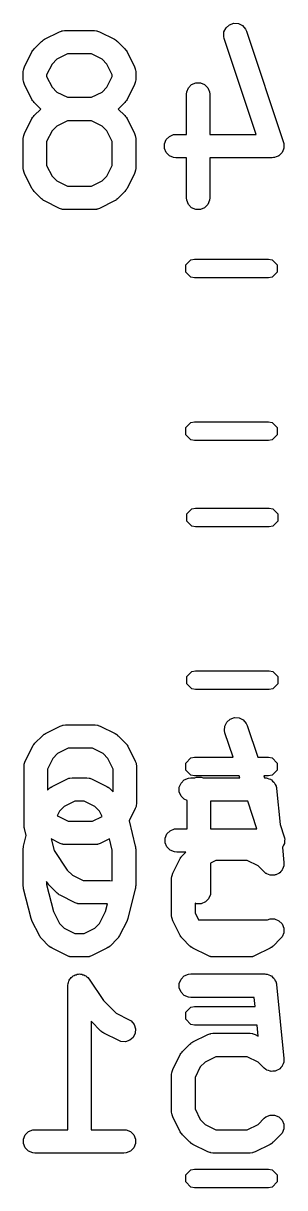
# Model space of a CAD drawing. Extents: x 3.99 to 8.09, y -5.39 to -1.7.
# Drawn here: x 7.3568 to 7.4229, y -3.8733 to -3.5788 of the extents above; entities that cross this region are included whole.
import ezdxf

# ---------------------------------------------------------------- set-up
doc = ezdxf.new("R2010")
doc.units = 0
doc.header["$MEASUREMENT"] = 0
doc.layers.add('BLACK', color=7, linetype='CONTINUOUS')

msp = doc.modelspace()

# ---------------------------------------------------------------- linework, layer by layer
at = {"layer": 'BLACK', "linetype": 'CONTINUOUS'}
for p, q in [((7.36595, -3.58101), (7.36649, -3.58081)), ((7.36649, -3.58081), (7.36659, -3.5808)), ((7.36659, -3.5808), (7.36669, -3.58076)), ((7.36669, -3.58076), (7.36727, -3.5807)), ((7.36727, -3.5807), (7.37477, -3.5807)), ((7.37477, -3.5807), (7.37534, -3.58076)), ((7.37534, -3.58076), (7.37544, -3.5808)), ((7.37544, -3.5808), (7.37555, -3.58081)), ((7.37555, -3.58081), (7.37609, -3.58101)), ((7.40754, -3.581), (7.40805, -3.57997)), ((7.40805, -3.57997), (7.40892, -3.57921)), ((7.40892, -3.57921), (7.41002, -3.57885)), ((7.41002, -3.57885), (7.41117, -3.57893)), ((7.41117, -3.57893), (7.4122, -3.57945)), ((7.4122, -3.57945), (7.41295, -3.58032)), ((7.41295, -3.58032), (7.41319, -3.58085)), ((7.35955, -3.58532), (7.36143, -3.58344)), ((7.36143, -3.58344), (7.36166, -3.58326)), ((7.36166, -3.58326), (7.36171, -3.5832)), ((7.36171, -3.5832), (7.3618, -3.58314)), ((7.3618, -3.58314), (7.36188, -3.58307)), ((7.36188, -3.58307), (7.36195, -3.58304)), ((7.36195, -3.58304), (7.3622, -3.58289)), ((7.3622, -3.58289), (7.36595, -3.58101)), ((7.37609, -3.58101), (7.37984, -3.58289)), ((7.37984, -3.58289), (7.38008, -3.58304)), ((7.38008, -3.58304), (7.38016, -3.58307)), ((7.38016, -3.58307), (7.38024, -3.58314)), ((7.38024, -3.58314), (7.38033, -3.5832)), ((7.38033, -3.5832), (7.38038, -3.58326)), ((7.38038, -3.58326), (7.3806, -3.58344)), ((7.3806, -3.58344), (7.38248, -3.58532)), ((7.40746, -3.58215), (7.40754, -3.581)), ((7.40758, -3.58271), (7.40746, -3.58215)), ((7.41566, -3.60695), (7.40758, -3.58271)), ((7.41319, -3.58085), (7.42256, -3.60897)), ((7.35713, -3.58983), (7.359, -3.58608)), ((7.359, -3.58608), (7.35916, -3.58584)), ((7.35916, -3.58584), (7.35919, -3.58576)), ((7.35919, -3.58576), (7.35925, -3.58568)), ((7.35925, -3.58568), (7.35931, -3.58559)), ((7.35931, -3.58559), (7.35937, -3.58554)), ((7.35937, -3.58554), (7.35955, -3.58532)), ((7.36796, -3.58661), (7.36527, -3.58796)), ((7.37407, -3.58661), (7.36796, -3.58661)), ((7.37677, -3.58796), (7.37407, -3.58661)), ((7.38248, -3.58532), (7.38266, -3.58554)), ((7.38266, -3.58554), (7.38272, -3.58559)), ((7.38272, -3.58559), (7.38278, -3.58568)), ((7.38278, -3.58568), (7.38285, -3.58576)), ((7.38285, -3.58576), (7.38287, -3.58584)), ((7.38287, -3.58584), (7.38303, -3.58608)), ((7.38303, -3.58608), (7.38491, -3.58983)), ((7.36407, -3.58915), (7.36272, -3.59185)), ((7.36527, -3.58796), (7.36407, -3.58915)), ((7.37796, -3.58915), (7.37677, -3.58796)), ((7.37931, -3.59185), (7.37796, -3.58915)), ((7.35681, -3.59115), (7.35687, -3.59058)), ((7.35681, -3.59303), (7.35681, -3.59115)), ((7.35687, -3.59058), (7.35691, -3.59048)), ((7.35691, -3.59048), (7.35692, -3.59037)), ((7.35692, -3.59037), (7.35713, -3.58983)), ((7.36272, -3.59185), (7.36272, -3.59233)), ((7.36272, -3.59233), (7.36407, -3.59503)), ((7.37796, -3.59503), (7.37931, -3.59233)), ((7.37931, -3.59233), (7.37931, -3.59185)), ((7.38491, -3.58983), (7.38511, -3.59037)), ((7.38511, -3.59037), (7.38512, -3.59048)), ((7.38512, -3.59048), (7.38516, -3.59058)), ((7.38516, -3.59058), (7.38522, -3.59115)), ((7.38522, -3.59115), (7.38522, -3.59303)), ((7.35687, -3.5936), (7.35681, -3.59303)), ((7.35691, -3.5937), (7.35687, -3.5936)), ((7.35692, -3.59381), (7.35691, -3.5937)), ((7.35713, -3.59435), (7.35692, -3.59381)), ((7.359, -3.5981), (7.35713, -3.59435)), ((7.36407, -3.59503), (7.36527, -3.59623)), ((7.37677, -3.59623), (7.37796, -3.59503)), ((7.38491, -3.59435), (7.38303, -3.5981)), ((7.38511, -3.59381), (7.38491, -3.59435)), ((7.38512, -3.5937), (7.38511, -3.59381)), ((7.38516, -3.5936), (7.38512, -3.5937)), ((7.38522, -3.59303), (7.38516, -3.5936)), ((7.39812, -3.5962), (7.39856, -3.59514)), ((7.39856, -3.59514), (7.39937, -3.59432)), ((7.39937, -3.59432), (7.40044, -3.59388)), ((7.40044, -3.59388), (7.40159, -3.59388)), ((7.40159, -3.59388), (7.40265, -3.59432)), ((7.40265, -3.59432), (7.40347, -3.59514)), ((7.40347, -3.59514), (7.40391, -3.5962)), ((7.35916, -3.59835), (7.359, -3.5981)), ((7.35919, -3.59842), (7.35916, -3.59835)), ((7.35925, -3.5985), (7.35919, -3.59842)), ((7.35931, -3.59859), (7.35925, -3.5985)), ((7.36527, -3.59623), (7.36796, -3.59757)), ((7.36796, -3.59757), (7.37407, -3.59757)), ((7.37407, -3.59757), (7.37677, -3.59623)), ((7.38278, -3.5985), (7.38272, -3.59859)), ((7.38285, -3.59842), (7.38278, -3.5985)), ((7.38287, -3.59835), (7.38285, -3.59842)), ((7.38303, -3.5981), (7.38287, -3.59835)), ((7.39806, -3.59678), (7.39812, -3.5962)), ((7.39806, -3.60695), (7.39806, -3.59678)), ((7.40391, -3.5962), (7.40397, -3.59678)), ((7.40397, -3.59678), (7.40397, -3.60695)), ((7.35937, -3.59864), (7.35931, -3.59859)), ((7.35955, -3.59887), (7.35937, -3.59864)), ((7.36122, -3.60053), (7.35955, -3.59887)), ((7.35955, -3.60219), (7.36122, -3.60053)), ((7.38248, -3.59887), (7.38082, -3.60053)), ((7.38082, -3.60053), (7.38248, -3.60219)), ((7.38266, -3.59864), (7.38248, -3.59887)), ((7.38272, -3.59859), (7.38266, -3.59864)), ((7.35713, -3.60671), (7.359, -3.60296)), ((7.359, -3.60296), (7.35916, -3.60271)), ((7.35916, -3.60271), (7.35919, -3.60264)), ((7.35919, -3.60264), (7.35925, -3.60256)), ((7.35925, -3.60256), (7.35931, -3.60247)), ((7.35931, -3.60247), (7.35937, -3.60242)), ((7.35937, -3.60242), (7.35955, -3.60219)), ((7.36796, -3.60348), (7.36527, -3.60483)), ((7.37407, -3.60348), (7.36796, -3.60348)), ((7.37677, -3.60483), (7.37407, -3.60348)), ((7.38248, -3.60219), (7.38266, -3.60242)), ((7.38266, -3.60242), (7.38272, -3.60247)), ((7.38272, -3.60247), (7.38278, -3.60256)), ((7.38278, -3.60256), (7.38285, -3.60264)), ((7.38285, -3.60264), (7.38287, -3.60271)), ((7.38287, -3.60271), (7.38303, -3.60296)), ((7.38303, -3.60296), (7.38491, -3.60671)), ((7.35691, -3.60735), (7.35692, -3.60725)), ((7.35692, -3.60725), (7.35713, -3.60671)), ((7.36407, -3.60603), (7.36272, -3.60872)), ((7.36527, -3.60483), (7.36407, -3.60603)), ((7.37796, -3.60603), (7.37677, -3.60483)), ((7.37931, -3.60872), (7.37796, -3.60603)), ((7.38491, -3.60671), (7.38511, -3.60725)), ((7.38511, -3.60725), (7.38512, -3.60735)), ((7.39375, -3.60745), (7.39481, -3.607)), ((7.39481, -3.607), (7.39539, -3.60695)), ((7.39539, -3.60695), (7.39806, -3.60695)), ((7.40397, -3.60695), (7.41566, -3.60695)), ((7.35681, -3.60803), (7.35687, -3.60745)), ((7.35681, -3.61553), (7.35681, -3.60803)), ((7.35687, -3.60745), (7.35691, -3.60735)), ((7.36272, -3.60872), (7.36272, -3.61483)), ((7.37931, -3.61483), (7.37931, -3.60872)), ((7.38512, -3.60735), (7.38516, -3.60745)), ((7.38516, -3.60745), (7.38522, -3.60803)), ((7.38522, -3.60803), (7.38522, -3.61553)), ((7.39249, -3.60932), (7.39293, -3.60826)), ((7.39249, -3.61048), (7.39249, -3.60932)), ((7.39293, -3.60826), (7.39375, -3.60745)), ((7.42256, -3.60897), (7.42263, -3.60925)), ((7.42263, -3.60925), (7.42266, -3.60932)), ((7.42266, -3.60932), (7.42266, -3.60938)), ((7.42266, -3.60938), (7.42269, -3.60953)), ((7.42269, -3.60953), (7.42266, -3.61)), ((7.42266, -3.61), (7.42266, -3.61048)), ((7.39293, -3.61154), (7.39249, -3.61048)), ((7.39375, -3.61236), (7.39293, -3.61154)), ((7.39481, -3.6128), (7.39375, -3.61236)), ((7.39539, -3.61285), (7.39481, -3.6128)), ((7.39806, -3.61285), (7.39539, -3.61285)), ((7.39806, -3.62302), (7.39806, -3.61285)), ((7.41976, -3.61285), (7.40397, -3.61285)), ((7.40397, -3.61285), (7.40397, -3.62302)), ((7.42005, -3.61282), (7.41976, -3.61285)), ((7.42013, -3.61283), (7.42005, -3.61282)), ((7.42019, -3.61281), (7.42013, -3.61283)), ((7.42034, -3.6128), (7.42019, -3.61281)), ((7.42077, -3.61262), (7.42034, -3.6128)), ((7.42122, -3.61247), (7.42077, -3.61262)), ((7.4213, -3.6124), (7.42122, -3.61247)), ((7.4214, -3.61236), (7.4213, -3.6124)), ((7.42174, -3.61202), (7.4214, -3.61236)), ((7.42209, -3.61171), (7.42174, -3.61202)), ((7.42214, -3.61162), (7.42209, -3.61171)), ((7.42222, -3.61154), (7.42214, -3.61162)), ((7.4224, -3.6111), (7.42222, -3.61154)), ((7.42261, -3.61068), (7.4224, -3.6111)), ((7.42262, -3.61058), (7.42261, -3.61068)), ((7.42266, -3.61048), (7.42262, -3.61058)), ((7.35687, -3.6161), (7.35681, -3.61553)), ((7.35691, -3.6162), (7.35687, -3.6161)), ((7.36272, -3.61483), (7.36407, -3.61753)), ((7.37796, -3.61753), (7.37931, -3.61483)), ((7.38516, -3.6161), (7.38512, -3.6162)), ((7.38522, -3.61553), (7.38516, -3.6161)), ((7.35692, -3.61631), (7.35691, -3.6162)), ((7.35713, -3.61685), (7.35692, -3.61631)), ((7.359, -3.6206), (7.35713, -3.61685)), ((7.36407, -3.61753), (7.36527, -3.61872)), ((7.36527, -3.61872), (7.36796, -3.62007)), ((7.37407, -3.62007), (7.37677, -3.61872)), ((7.37677, -3.61872), (7.37796, -3.61753)), ((7.38491, -3.61685), (7.38303, -3.6206)), ((7.38511, -3.61631), (7.38491, -3.61685)), ((7.38512, -3.6162), (7.38511, -3.61631)), ((7.35916, -3.62084), (7.359, -3.6206)), ((7.35919, -3.62092), (7.35916, -3.62084)), ((7.35925, -3.621), (7.35919, -3.62092)), ((7.35931, -3.62109), (7.35925, -3.621)), ((7.35937, -3.62114), (7.35931, -3.62109)), ((7.35955, -3.62136), (7.35937, -3.62114)), ((7.36143, -3.62324), (7.35955, -3.62136)), ((7.36796, -3.62007), (7.37407, -3.62007)), ((7.38248, -3.62136), (7.3806, -3.62324)), ((7.38266, -3.62114), (7.38248, -3.62136)), ((7.38272, -3.62109), (7.38266, -3.62114)), ((7.38278, -3.621), (7.38272, -3.62109)), ((7.38285, -3.62092), (7.38278, -3.621)), ((7.38287, -3.62084), (7.38285, -3.62092)), ((7.38303, -3.6206), (7.38287, -3.62084)), ((7.36166, -3.62342), (7.36143, -3.62324)), ((7.36171, -3.62348), (7.36166, -3.62342)), ((7.3618, -3.62354), (7.36171, -3.62348)), ((7.36188, -3.6236), (7.3618, -3.62354)), ((7.36195, -3.62363), (7.36188, -3.6236)), ((7.3622, -3.62379), (7.36195, -3.62363)), ((7.36595, -3.62567), (7.3622, -3.62379)), ((7.37984, -3.62379), (7.37609, -3.62567)), ((7.38008, -3.62363), (7.37984, -3.62379)), ((7.38016, -3.6236), (7.38008, -3.62363)), ((7.38024, -3.62354), (7.38016, -3.6236)), ((7.38033, -3.62348), (7.38024, -3.62354)), ((7.38038, -3.62342), (7.38033, -3.62348)), ((7.3806, -3.62324), (7.38038, -3.62342)), ((7.39812, -3.6236), (7.39806, -3.62302)), ((7.39856, -3.62466), (7.39812, -3.6236)), ((7.39937, -3.62548), (7.39856, -3.62466)), ((7.40347, -3.62466), (7.40265, -3.62548)), ((7.40391, -3.6236), (7.40347, -3.62466)), ((7.40397, -3.62302), (7.40391, -3.6236)), ((7.36649, -3.62587), (7.36595, -3.62567)), ((7.36659, -3.62588), (7.36649, -3.62587)), ((7.36669, -3.62592), (7.36659, -3.62588)), ((7.36727, -3.62598), (7.36669, -3.62592)), ((7.37477, -3.62598), (7.36727, -3.62598)), ((7.37534, -3.62592), (7.37477, -3.62598)), ((7.37544, -3.62588), (7.37534, -3.62592)), ((7.37555, -3.62587), (7.37544, -3.62588)), ((7.37609, -3.62567), (7.37555, -3.62587)), ((7.40044, -3.62592), (7.39937, -3.62548)), ((7.40159, -3.62592), (7.40044, -3.62592)), ((7.40265, -3.62548), (7.40159, -3.62592)), ((7.39793, -3.63994), (7.3992, -3.63866)), ((7.3992, -3.63866), (7.40011, -3.63848)), ((7.40011, -3.63848), (7.41879, -3.63848)), ((7.41879, -3.63848), (7.41969, -3.63866)), ((7.41969, -3.63866), (7.42097, -3.63994)), ((7.39793, -3.64175), (7.39793, -3.63994)), ((7.3992, -3.64303), (7.39793, -3.64175)), ((7.42097, -3.64175), (7.41969, -3.64303)), ((7.42097, -3.63994), (7.42097, -3.64175)), ((7.40011, -3.64321), (7.3992, -3.64303)), ((7.41879, -3.64321), (7.40011, -3.64321)), ((7.41969, -3.64303), (7.41879, -3.64321)), ((7.39793, -3.68108), (7.3992, -3.67981)), ((7.3992, -3.67981), (7.40011, -3.67963)), ((7.40011, -3.67963), (7.41879, -3.67963)), ((7.41879, -3.67963), (7.41969, -3.67981)), ((7.41969, -3.67981), (7.42097, -3.68108)), ((7.39793, -3.68289), (7.39793, -3.68108)), ((7.3992, -3.68417), (7.39793, -3.68289)), ((7.42097, -3.68289), (7.41969, -3.68417)), ((7.42097, -3.68108), (7.42097, -3.68289)), ((7.40011, -3.68435), (7.3992, -3.68417)), ((7.41879, -3.68435), (7.40011, -3.68435)), ((7.41969, -3.68417), (7.41879, -3.68435)), ((7.3994, -3.70166), (7.4003, -3.70148)), ((7.4003, -3.70148), (7.41899, -3.70148)), ((7.41899, -3.70148), (7.41989, -3.70166)), ((7.39812, -3.70293), (7.3994, -3.70166)), ((7.39812, -3.70474), (7.39812, -3.70293)), ((7.41989, -3.70166), (7.42117, -3.70293)), ((7.42117, -3.70293), (7.42117, -3.70474)), ((7.3994, -3.70602), (7.39812, -3.70474)), ((7.4003, -3.7062), (7.3994, -3.70602)), ((7.41899, -3.7062), (7.4003, -3.7062)), ((7.41989, -3.70602), (7.41899, -3.7062)), ((7.42117, -3.70474), (7.41989, -3.70602)), ((7.39812, -3.74408), (7.3994, -3.7428)), ((7.3994, -3.7428), (7.4003, -3.74262)), ((7.4003, -3.74262), (7.41899, -3.74262)), ((7.41899, -3.74262), (7.41989, -3.7428)), ((7.41989, -3.7428), (7.42117, -3.74408)), ((7.39812, -3.74588), (7.39812, -3.74408)), ((7.42117, -3.74408), (7.42117, -3.74588)), ((7.3994, -3.74716), (7.39812, -3.74588)), ((7.4003, -3.74734), (7.3994, -3.74716)), ((7.41899, -3.74734), (7.4003, -3.74734)), ((7.41989, -3.74716), (7.41899, -3.74734)), ((7.42117, -3.74588), (7.41989, -3.74716)), ((7.40912, -3.7548), (7.41021, -3.75444)), ((7.41021, -3.75444), (7.41136, -3.75452)), ((7.41136, -3.75452), (7.41239, -3.75504)), ((7.36239, -3.75848), (7.36614, -3.7566)), ((7.36614, -3.7566), (7.36668, -3.7564)), ((7.36668, -3.7564), (7.36679, -3.75639)), ((7.36679, -3.75639), (7.36689, -3.75635)), ((7.36689, -3.75635), (7.36746, -3.75629)), ((7.36746, -3.75629), (7.37496, -3.75629)), ((7.37496, -3.75629), (7.37554, -3.75635)), ((7.37554, -3.75635), (7.37564, -3.75639)), ((7.37564, -3.75639), (7.37574, -3.7564)), ((7.37574, -3.7564), (7.37628, -3.7566)), ((7.37628, -3.7566), (7.38003, -3.75848)), ((7.40765, -3.75774), (7.40774, -3.75659)), ((7.40774, -3.75659), (7.40825, -3.75556)), ((7.40825, -3.75556), (7.40912, -3.7548)), ((7.41239, -3.75504), (7.41315, -3.75591)), ((7.41315, -3.75591), (7.41338, -3.75644)), ((7.41338, -3.75644), (7.41606, -3.76447)), ((7.35975, -3.76091), (7.36163, -3.75903)), ((7.36163, -3.75903), (7.36185, -3.75885)), ((7.36185, -3.75885), (7.3619, -3.75879)), ((7.3619, -3.75879), (7.36199, -3.75873)), ((7.36199, -3.75873), (7.36207, -3.75866)), ((7.36207, -3.75866), (7.36215, -3.75863)), ((7.36215, -3.75863), (7.36239, -3.75848)), ((7.38003, -3.75848), (7.38028, -3.75863)), ((7.38028, -3.75863), (7.38035, -3.75866)), ((7.38035, -3.75866), (7.38043, -3.75873)), ((7.38043, -3.75873), (7.38052, -3.75879)), ((7.38052, -3.75879), (7.38057, -3.75885)), ((7.38057, -3.75885), (7.3808, -3.75903)), ((7.3808, -3.75903), (7.38267, -3.76091)), ((7.40778, -3.7583), (7.40765, -3.75774)), ((7.40984, -3.76447), (7.40778, -3.7583)), ((7.35732, -3.76542), (7.3592, -3.76167)), ((7.3592, -3.76167), (7.35935, -3.76143)), ((7.35935, -3.76143), (7.35938, -3.76135)), ((7.35938, -3.76135), (7.35945, -3.76127)), ((7.35945, -3.76127), (7.35951, -3.76118)), ((7.35951, -3.76118), (7.35957, -3.76113)), ((7.35957, -3.76113), (7.35975, -3.76091)), ((7.36816, -3.7622), (7.36546, -3.76355)), ((7.37427, -3.7622), (7.36816, -3.7622)), ((7.37696, -3.76355), (7.37427, -3.7622)), ((7.38267, -3.76091), (7.38286, -3.76113)), ((7.38286, -3.76113), (7.38292, -3.76118)), ((7.38292, -3.76118), (7.38298, -3.76127)), ((7.38298, -3.76127), (7.38304, -3.76135)), ((7.38304, -3.76135), (7.38307, -3.76143)), ((7.38307, -3.76143), (7.38323, -3.76167)), ((7.38323, -3.76167), (7.3851, -3.76542)), ((7.35701, -3.76674), (7.35707, -3.76617)), ((7.35707, -3.76617), (7.35711, -3.76607)), ((7.35711, -3.76607), (7.35712, -3.76596)), ((7.35712, -3.76596), (7.35732, -3.76542)), ((7.36427, -3.76474), (7.36292, -3.76744)), ((7.36546, -3.76355), (7.36427, -3.76474)), ((7.37816, -3.76474), (7.37696, -3.76355)), ((7.37951, -3.76744), (7.37816, -3.76474)), ((7.3851, -3.76542), (7.38531, -3.76596)), ((7.38531, -3.76596), (7.38532, -3.76607)), ((7.38532, -3.76607), (7.38536, -3.76617)), ((7.38536, -3.76617), (7.38541, -3.76674)), ((7.39793, -3.76593), (7.3992, -3.76465)), ((7.39793, -3.76773), (7.39793, -3.76593)), ((7.3992, -3.76465), (7.40011, -3.76447)), ((7.40011, -3.76447), (7.40984, -3.76447)), ((7.41606, -3.76447), (7.41879, -3.76447)), ((7.41879, -3.76447), (7.41969, -3.76465)), ((7.41969, -3.76465), (7.42097, -3.76593)), ((7.42097, -3.76593), (7.42097, -3.76773)), ((7.35701, -3.78174), (7.35701, -3.76674)), ((7.36292, -3.76744), (7.36292, -3.7728)), ((7.37951, -3.7732), (7.37951, -3.76744)), ((7.38541, -3.76674), (7.38541, -3.77612)), ((7.3992, -3.76901), (7.39793, -3.76773)), ((7.40011, -3.76919), (7.3992, -3.76901)), ((7.41141, -3.76919), (7.40011, -3.76919)), ((7.41157, -3.76968), (7.41141, -3.76919)), ((7.41879, -3.76919), (7.41764, -3.76919)), ((7.41764, -3.76919), (7.4178, -3.76968)), ((7.41969, -3.76901), (7.41879, -3.76919)), ((7.42097, -3.76773), (7.41969, -3.76901)), ((7.3633, -3.77242), (7.36353, -3.77223)), ((7.36353, -3.77223), (7.36358, -3.77217)), ((7.36358, -3.77217), (7.36367, -3.77212)), ((7.36367, -3.77212), (7.36375, -3.77205)), ((7.36375, -3.77205), (7.36382, -3.77202)), ((7.36382, -3.77202), (7.36407, -3.77186)), ((7.36407, -3.77186), (7.36782, -3.76999)), ((7.36782, -3.76999), (7.36836, -3.76978)), ((7.36836, -3.76978), (7.36847, -3.76978)), ((7.36847, -3.76978), (7.36857, -3.76973)), ((7.36857, -3.76973), (7.36914, -3.76968)), ((7.36914, -3.76968), (7.37289, -3.76968)), ((7.37289, -3.76968), (7.37347, -3.76973)), ((7.37347, -3.76973), (7.37356, -3.76978)), ((7.37356, -3.76978), (7.37367, -3.76978)), ((7.37367, -3.76978), (7.37421, -3.76999)), ((7.37421, -3.76999), (7.37796, -3.77186)), ((7.37796, -3.77186), (7.37821, -3.77202)), ((7.37821, -3.77202), (7.37828, -3.77205)), ((7.37828, -3.77205), (7.37836, -3.77212)), ((7.37836, -3.77212), (7.37845, -3.77217)), ((7.37845, -3.77217), (7.3785, -3.77223)), ((7.3785, -3.77223), (7.37873, -3.77242)), ((7.39624, -3.77205), (7.39668, -3.77099)), ((7.39624, -3.77321), (7.39624, -3.77205)), ((7.39668, -3.77099), (7.3975, -3.77018)), ((7.3975, -3.77018), (7.39856, -3.76973)), ((7.39856, -3.76973), (7.39914, -3.76968)), ((7.39914, -3.76968), (7.40014, -3.76968)), ((7.40014, -3.76968), (7.40063, -3.76947)), ((7.40063, -3.76947), (7.40179, -3.76947)), ((7.40179, -3.76947), (7.40228, -3.76968)), ((7.40228, -3.76968), (7.41157, -3.76968)), ((7.4178, -3.76968), (7.41789, -3.76968)), ((7.41789, -3.76968), (7.4181, -3.7697)), ((7.4181, -3.7697), (7.41817, -3.76969)), ((7.41817, -3.76969), (7.41824, -3.76971)), ((7.41824, -3.76971), (7.41846, -3.76973)), ((7.41846, -3.76973), (7.41886, -3.7699)), ((7.41886, -3.7699), (7.41927, -3.77002)), ((7.41927, -3.77002), (7.41939, -3.77012)), ((7.41939, -3.77012), (7.41953, -3.77018)), ((7.41953, -3.77018), (7.41983, -3.77048)), ((7.41983, -3.77048), (7.42016, -3.77075)), ((7.42016, -3.77075), (7.42024, -3.77088)), ((7.42024, -3.77088), (7.42034, -3.77099)), ((7.42034, -3.77099), (7.42051, -3.77139)), ((7.42051, -3.77139), (7.42071, -3.77177)), ((7.42071, -3.77177), (7.42075, -3.77199)), ((7.42075, -3.77199), (7.42078, -3.77205)), ((7.42078, -3.77205), (7.42078, -3.77213)), ((7.42078, -3.77213), (7.42082, -3.77234)), ((7.36292, -3.7728), (7.3633, -3.77242)), ((7.37873, -3.77242), (7.37951, -3.7732)), ((7.39668, -3.77427), (7.39624, -3.77321)), ((7.3975, -3.77509), (7.39668, -3.77427)), ((7.39826, -3.7754), (7.3975, -3.77509)), ((7.42082, -3.77234), (7.42174, -3.7815)), ((7.36594, -3.77813), (7.36539, -3.77924)), ((7.36714, -3.77693), (7.36594, -3.77813)), ((7.36984, -3.77558), (7.36714, -3.77693)), ((7.37219, -3.77558), (7.36984, -3.77558)), ((7.37489, -3.77693), (7.37219, -3.77558)), ((7.37609, -3.77813), (7.37489, -3.77693)), ((7.37674, -3.77943), (7.37609, -3.77813)), ((7.3851, -3.77744), (7.38354, -3.78056)), ((7.38531, -3.7769), (7.3851, -3.77744)), ((7.38532, -3.77679), (7.38531, -3.7769)), ((7.38536, -3.77669), (7.38532, -3.77679)), ((7.38541, -3.77612), (7.38536, -3.77669)), ((7.39826, -3.78254), (7.39826, -3.7754)), ((7.41354, -3.77558), (7.40416, -3.77558)), ((7.40416, -3.77558), (7.40416, -3.78254)), ((7.41586, -3.78254), (7.41354, -3.77558)), ((7.36539, -3.77924), (7.36546, -3.77932)), ((7.36546, -3.77932), (7.36816, -3.78066)), ((7.36816, -3.78066), (7.37427, -3.78066)), ((7.37427, -3.78066), (7.37674, -3.77943)), ((7.38354, -3.78056), (7.38513, -3.78691)), ((7.35702, -3.78184), (7.35701, -3.78174)), ((7.35702, -3.78189), (7.35702, -3.78184)), ((7.35705, -3.7821), (7.35702, -3.78189)), ((7.35707, -3.78232), (7.35705, -3.7821)), ((7.35708, -3.78236), (7.35707, -3.78232)), ((7.3571, -3.78246), (7.35708, -3.78236)), ((7.35756, -3.78429), (7.3571, -3.78246)), ((7.39269, -3.78492), (7.39313, -3.78385)), ((7.39313, -3.78385), (7.39394, -3.78304)), ((7.39394, -3.78304), (7.39501, -3.7826)), ((7.39501, -3.7826), (7.39558, -3.78254)), ((7.39558, -3.78254), (7.39826, -3.78254)), ((7.40416, -3.78254), (7.41586, -3.78254)), ((7.42174, -3.7815), (7.42276, -3.78456)), ((7.35689, -3.78701), (7.3569, -3.78691)), ((7.3569, -3.78691), (7.35756, -3.78429)), ((7.36614, -3.78626), (7.36385, -3.78511)), ((7.36385, -3.78511), (7.36458, -3.78803)), ((7.36668, -3.78646), (7.36614, -3.78626)), ((7.36679, -3.78647), (7.36668, -3.78646)), ((7.36689, -3.78651), (7.36679, -3.78647)), ((7.36746, -3.78657), (7.36689, -3.78651)), ((7.37496, -3.78657), (7.36746, -3.78657)), ((7.37554, -3.78651), (7.37496, -3.78657)), ((7.37564, -3.78647), (7.37554, -3.78651)), ((7.37574, -3.78646), (7.37564, -3.78647)), ((7.37628, -3.78626), (7.37574, -3.78646)), ((7.37859, -3.7851), (7.37628, -3.78626)), ((7.37931, -3.78799), (7.37859, -3.7851)), ((7.38513, -3.78691), (7.38514, -3.78701)), ((7.39269, -3.78607), (7.39269, -3.78492)), ((7.39313, -3.78713), (7.39269, -3.78607)), ((7.42259, -3.78669), (7.42241, -3.78713)), ((7.4228, -3.78627), (7.42259, -3.78669)), ((7.42276, -3.78456), (7.42282, -3.78484)), ((7.42281, -3.78617), (7.4228, -3.78627)), ((7.42285, -3.78607), (7.42281, -3.78617)), ((7.42282, -3.78484), (7.42285, -3.78492)), ((7.42285, -3.78492), (7.42285, -3.78497)), ((7.42285, -3.78497), (7.42289, -3.78512)), ((7.42289, -3.78512), (7.42285, -3.78559)), ((7.42285, -3.78559), (7.42285, -3.78607)), ((7.35681, -3.78763), (7.35682, -3.78753)), ((7.35681, -3.797), (7.35681, -3.78763)), ((7.35682, -3.78749), (7.35685, -3.78727)), ((7.35682, -3.78753), (7.35682, -3.78749)), ((7.35685, -3.78727), (7.35687, -3.78705)), ((7.35687, -3.78705), (7.35689, -3.78701)), ((7.36458, -3.78803), (7.36788, -3.79298)), ((7.37931, -3.79573), (7.37931, -3.78799)), ((7.38514, -3.78701), (7.38516, -3.78705)), ((7.38516, -3.78705), (7.38518, -3.78727)), ((7.38518, -3.78727), (7.38521, -3.78749)), ((7.38521, -3.78749), (7.38521, -3.78753)), ((7.38521, -3.78753), (7.38522, -3.78763)), ((7.38522, -3.78763), (7.38522, -3.797)), ((7.39394, -3.78795), (7.39313, -3.78713)), ((7.39501, -3.78839), (7.39394, -3.78795)), ((7.39558, -3.78844), (7.39501, -3.78839)), ((7.3979, -3.78844), (7.39558, -3.78844)), ((7.3965, -3.79006), (7.39665, -3.78981)), ((7.39665, -3.78981), (7.39668, -3.78974)), ((7.39668, -3.78974), (7.39675, -3.78966)), ((7.39675, -3.78966), (7.3968, -3.78957)), ((7.3968, -3.78957), (7.39686, -3.78952)), ((7.39686, -3.78952), (7.39705, -3.78929)), ((7.39705, -3.78929), (7.3979, -3.78844)), ((7.42234, -3.78721), (7.42231, -3.78725)), ((7.42231, -3.78725), (7.4227, -3.79108)), ((7.42241, -3.78713), (7.42234, -3.78721)), ((7.39462, -3.79381), (7.3965, -3.79006)), ((7.40546, -3.79058), (7.40416, -3.79123)), ((7.40416, -3.79123), (7.40416, -3.79861)), ((7.41344, -3.79058), (7.40546, -3.79058)), ((7.41614, -3.79193), (7.41344, -3.79058)), ((7.41767, -3.79347), (7.41614, -3.79193)), ((7.42237, -3.79277), (7.42227, -3.79288)), ((7.42249, -3.79235), (7.42237, -3.79277)), ((7.42266, -3.79195), (7.42249, -3.79235)), ((7.4227, -3.79166), (7.42266, -3.79181)), ((7.42266, -3.79181), (7.42266, -3.79195)), ((7.4227, -3.79108), (7.4227, -3.79166)), ((7.36788, -3.79298), (7.36921, -3.79431)), ((7.36921, -3.79431), (7.37191, -3.79566)), ((7.37191, -3.79566), (7.37871, -3.79566)), ((7.37871, -3.79566), (7.37929, -3.79572)), ((7.37929, -3.79572), (7.37931, -3.79573)), ((7.39431, -3.79513), (7.39437, -3.79455)), ((7.39431, -3.8045), (7.39431, -3.79513)), ((7.39437, -3.79455), (7.39441, -3.79445)), ((7.39441, -3.79435), (7.39462, -3.79381)), ((7.39441, -3.79445), (7.39441, -3.79435)), ((7.41812, -3.79383), (7.41767, -3.79347)), ((7.41826, -3.79389), (7.41812, -3.79383)), ((7.41837, -3.79398), (7.41826, -3.79389)), ((7.41879, -3.79411), (7.41837, -3.79398)), ((7.41918, -3.79427), (7.41879, -3.79411)), ((7.41933, -3.79427), (7.41918, -3.79427)), ((7.41947, -3.79432), (7.41933, -3.79427)), ((7.4199, -3.79427), (7.41947, -3.79432)), ((7.42034, -3.79427), (7.4199, -3.79427)), ((7.42047, -3.79422), (7.42034, -3.79427)), ((7.42062, -3.7942), (7.42047, -3.79422)), ((7.421, -3.794), (7.42062, -3.7942)), ((7.4214, -3.79383), (7.421, -3.794)), ((7.42151, -3.79373), (7.4214, -3.79383)), ((7.42164, -3.79366), (7.42151, -3.79373)), ((7.42191, -3.79332), (7.42164, -3.79366)), ((7.42222, -3.79302), (7.42191, -3.79332)), ((7.42227, -3.79288), (7.42222, -3.79302)), ((7.35682, -3.7971), (7.35681, -3.797)), ((7.35682, -3.79715), (7.35682, -3.7971)), ((7.35685, -3.79736), (7.35682, -3.79715)), ((7.35687, -3.79758), (7.35685, -3.79736)), ((7.35689, -3.79762), (7.35687, -3.79758)), ((7.3569, -3.79772), (7.35689, -3.79762)), ((7.35878, -3.80522), (7.3569, -3.79772)), ((7.36313, -3.7965), (7.36272, -3.79589)), ((7.36272, -3.79589), (7.36272, -3.79664)), ((7.36272, -3.79664), (7.36443, -3.80347)), ((7.36313, -3.79651), (7.36313, -3.7965)), ((7.36313, -3.7965), (7.36313, -3.7965)), ((7.36331, -3.79673), (7.36313, -3.79651)), ((7.3635, -3.79695), (7.36331, -3.79673)), ((7.36538, -3.79883), (7.3635, -3.79695)), ((7.3635, -3.79695), (7.3635, -3.79695)), ((7.3635, -3.79695), (7.3635, -3.79695)), ((7.38513, -3.79772), (7.38325, -3.80522)), ((7.38514, -3.79762), (7.38513, -3.79772)), ((7.38516, -3.79758), (7.38514, -3.79762)), ((7.38518, -3.79736), (7.38516, -3.79758)), ((7.38521, -3.79715), (7.38518, -3.79736)), ((7.38522, -3.797), (7.38521, -3.7971)), ((7.38521, -3.7971), (7.38521, -3.79715)), ((7.40416, -3.79861), (7.40411, -3.79919)), ((7.3656, -3.79901), (7.36538, -3.79883)), ((7.36565, -3.79907), (7.3656, -3.79901)), ((7.36574, -3.79913), (7.36565, -3.79907)), ((7.36582, -3.7992), (7.36574, -3.79913)), ((7.36589, -3.79923), (7.36582, -3.7992)), ((7.36614, -3.79938), (7.36589, -3.79923)), ((7.36989, -3.80126), (7.36614, -3.79938)), ((7.37043, -3.80146), (7.36989, -3.80126)), ((7.37054, -3.80147), (7.37043, -3.80146)), ((7.37064, -3.80151), (7.37054, -3.80147)), ((7.37121, -3.80157), (7.37064, -3.80151)), ((7.37808, -3.80157), (7.37121, -3.80157)), ((7.3776, -3.80347), (7.37808, -3.80157)), ((7.40063, -3.80151), (7.40022, -3.80134)), ((7.40022, -3.80134), (7.40022, -3.8038)), ((7.40179, -3.80151), (7.40063, -3.80151)), ((7.40285, -3.80107), (7.40179, -3.80151)), ((7.40366, -3.80026), (7.40285, -3.80107)), ((7.40411, -3.79919), (7.40366, -3.80026)), ((7.36443, -3.80347), (7.36594, -3.8065)), ((7.37609, -3.8065), (7.3776, -3.80347)), ((7.39437, -3.80508), (7.39431, -3.8045)), ((7.40022, -3.8038), (7.40112, -3.80561)), ((7.35879, -3.80526), (7.35878, -3.80522)), ((7.35879, -3.80528), (7.35879, -3.80526)), ((7.35889, -3.80552), (7.35879, -3.80528)), ((7.35897, -3.80576), (7.35889, -3.80552)), ((7.35899, -3.80578), (7.35897, -3.80576)), ((7.359, -3.80582), (7.35899, -3.80578)), ((7.36088, -3.80957), (7.359, -3.80582)), ((7.36594, -3.8065), (7.36714, -3.8077)), ((7.37489, -3.8077), (7.37609, -3.8065)), ((7.38303, -3.80582), (7.38116, -3.80957)), ((7.38305, -3.80578), (7.38303, -3.80582)), ((7.38306, -3.80576), (7.38305, -3.80578)), ((7.38315, -3.80552), (7.38306, -3.80576)), ((7.38324, -3.80528), (7.38315, -3.80552)), ((7.38325, -3.80522), (7.38324, -3.80526)), ((7.38324, -3.80526), (7.38324, -3.80528)), ((7.39441, -3.80518), (7.39437, -3.80508)), ((7.39441, -3.80528), (7.39441, -3.80518)), ((7.39462, -3.80582), (7.39441, -3.80528)), ((7.3965, -3.80957), (7.39462, -3.80582)), ((7.40112, -3.80561), (7.41857, -3.80561)), ((7.41857, -3.80561), (7.41918, -3.80536)), ((7.41918, -3.80536), (7.42034, -3.80536)), ((7.42034, -3.80536), (7.4214, -3.8058)), ((7.4214, -3.8058), (7.42222, -3.80661)), ((7.42222, -3.80661), (7.42266, -3.80768)), ((7.36103, -3.80982), (7.36088, -3.80957)), ((7.36106, -3.80989), (7.36103, -3.80982)), ((7.36113, -3.80997), (7.36106, -3.80989)), ((7.36118, -3.81006), (7.36113, -3.80997)), ((7.36124, -3.81011), (7.36118, -3.81006)), ((7.36143, -3.81034), (7.36124, -3.81011)), ((7.3633, -3.81221), (7.36143, -3.81034)), ((7.36714, -3.8077), (7.36984, -3.80905)), ((7.36984, -3.80905), (7.37219, -3.80905)), ((7.37219, -3.80905), (7.37489, -3.8077)), ((7.3806, -3.81034), (7.37873, -3.81221)), ((7.38079, -3.81011), (7.3806, -3.81034)), ((7.38085, -3.81006), (7.38079, -3.81011)), ((7.3809, -3.80997), (7.38085, -3.81006)), ((7.38097, -3.80989), (7.3809, -3.80997)), ((7.381, -3.80982), (7.38097, -3.80989)), ((7.38116, -3.80957), (7.381, -3.80982)), ((7.39665, -3.80982), (7.3965, -3.80957)), ((7.39668, -3.80989), (7.39665, -3.80982)), ((7.39675, -3.80997), (7.39668, -3.80989)), ((7.3968, -3.81006), (7.39675, -3.80997)), ((7.39686, -3.81011), (7.3968, -3.81006)), ((7.39705, -3.81034), (7.39686, -3.81011)), ((7.39892, -3.81221), (7.39705, -3.81034)), ((7.42185, -3.81034), (7.41997, -3.81221)), ((7.42222, -3.80989), (7.42185, -3.81034)), ((7.42266, -3.80883), (7.42222, -3.80989)), ((7.42266, -3.80768), (7.42266, -3.80883)), ((7.36353, -3.8124), (7.3633, -3.81221)), ((7.36358, -3.81246), (7.36353, -3.8124)), ((7.36367, -3.81251), (7.36358, -3.81246)), ((7.36375, -3.81258), (7.36367, -3.81251)), ((7.36382, -3.81261), (7.36375, -3.81258)), ((7.36407, -3.81277), (7.36382, -3.81261)), ((7.36782, -3.81464), (7.36407, -3.81277)), ((7.37796, -3.81277), (7.37421, -3.81464)), ((7.37821, -3.81261), (7.37796, -3.81277)), ((7.37828, -3.81258), (7.37821, -3.81261)), ((7.37836, -3.81251), (7.37828, -3.81258)), ((7.37845, -3.81246), (7.37836, -3.81251)), ((7.3785, -3.8124), (7.37845, -3.81246)), ((7.37873, -3.81221), (7.3785, -3.8124)), ((7.39915, -3.8124), (7.39892, -3.81221)), ((7.3992, -3.81246), (7.39915, -3.8124)), ((7.39929, -3.81251), (7.3992, -3.81246)), ((7.39937, -3.81258), (7.39929, -3.81251)), ((7.39944, -3.81261), (7.39937, -3.81258)), ((7.39969, -3.81277), (7.39944, -3.81261)), ((7.40344, -3.81464), (7.39969, -3.81277)), ((7.41921, -3.81277), (7.41546, -3.81464)), ((7.41945, -3.81261), (7.41921, -3.81277)), ((7.41953, -3.81258), (7.41945, -3.81261)), ((7.41961, -3.81251), (7.41953, -3.81258)), ((7.4197, -3.81246), (7.41961, -3.81251)), ((7.41975, -3.8124), (7.4197, -3.81246)), ((7.41997, -3.81221), (7.41975, -3.8124)), ((7.36836, -3.81485), (7.36782, -3.81464)), ((7.36847, -3.81486), (7.36836, -3.81485)), ((7.36857, -3.8149), (7.36847, -3.81486)), ((7.36914, -3.81495), (7.36857, -3.8149)), ((7.37289, -3.81495), (7.36914, -3.81495)), ((7.37347, -3.8149), (7.37289, -3.81495)), ((7.37356, -3.81486), (7.37347, -3.8149)), ((7.37367, -3.81485), (7.37356, -3.81486)), ((7.37421, -3.81464), (7.37367, -3.81485)), ((7.40398, -3.81485), (7.40344, -3.81464)), ((7.40409, -3.81486), (7.40398, -3.81485)), ((7.40419, -3.8149), (7.40409, -3.81486)), ((7.40476, -3.81495), (7.40419, -3.8149)), ((7.41414, -3.81495), (7.40476, -3.81495)), ((7.41471, -3.8149), (7.41414, -3.81495)), ((7.41481, -3.81486), (7.41471, -3.8149)), ((7.41492, -3.81485), (7.41481, -3.81486)), ((7.41546, -3.81464), (7.41492, -3.81485)), ((7.37017, -3.81945), (7.37044, -3.81934)), ((7.37044, -3.81934), (7.37073, -3.81934)), ((7.37073, -3.81934), (7.37102, -3.81928)), ((7.37102, -3.81928), (7.3713, -3.81934)), ((7.3713, -3.81934), (7.37159, -3.81934)), ((7.37159, -3.81934), (7.37186, -3.81945)), ((7.3975, -3.81978), (7.39856, -3.81934)), ((7.39856, -3.81934), (7.39914, -3.81928)), ((7.39914, -3.81928), (7.41789, -3.81928)), ((7.41789, -3.81928), (7.4181, -3.81931)), ((7.4181, -3.81931), (7.41817, -3.8193)), ((7.41817, -3.8193), (7.41824, -3.81932)), ((7.41824, -3.81932), (7.41846, -3.81934)), ((7.41846, -3.81934), (7.41886, -3.81951)), ((7.36806, -3.82223), (7.36812, -3.82166)), ((7.36806, -3.82224), (7.36806, -3.82223)), ((7.36806, -3.82223), (7.36806, -3.82223)), ((7.36806, -3.82223), (7.36806, -3.82223)), ((7.36806, -3.85865), (7.36806, -3.82224)), ((7.36812, -3.82166), (7.36823, -3.82139)), ((7.36823, -3.82139), (7.36829, -3.8211)), ((7.36829, -3.8211), (7.36845, -3.82086)), ((7.36845, -3.82086), (7.36856, -3.8206)), ((7.36856, -3.8206), (7.36877, -3.82039)), ((7.36877, -3.82039), (7.36893, -3.82015)), ((7.36893, -3.82015), (7.36917, -3.81999)), ((7.36917, -3.81999), (7.36938, -3.81978)), ((7.36938, -3.81978), (7.36965, -3.81967)), ((7.36965, -3.81967), (7.36989, -3.81951)), ((7.36989, -3.81951), (7.37017, -3.81945)), ((7.37186, -3.81945), (7.37215, -3.81951)), ((7.37215, -3.81951), (7.37239, -3.81967)), ((7.37239, -3.81967), (7.37266, -3.81978)), ((7.37266, -3.81978), (7.37286, -3.81999)), ((7.37286, -3.81999), (7.37311, -3.82015)), ((7.37311, -3.82015), (7.37347, -3.82059)), ((7.37347, -3.82059), (7.37347, -3.8206)), ((7.37347, -3.8206), (7.37347, -3.8206)), ((7.37347, -3.8206), (7.37347, -3.8206)), ((7.37347, -3.8206), (7.37706, -3.82598)), ((7.39624, -3.82166), (7.39668, -3.8206)), ((7.39624, -3.82281), (7.39624, -3.82166)), ((7.39668, -3.8206), (7.3975, -3.81978)), ((7.41886, -3.81951), (7.41927, -3.81963)), ((7.41927, -3.81963), (7.41939, -3.81972)), ((7.41939, -3.81972), (7.41953, -3.81978)), ((7.41953, -3.81978), (7.41983, -3.82009)), ((7.41983, -3.82009), (7.42016, -3.82036)), ((7.42016, -3.82036), (7.42024, -3.82049)), ((7.42024, -3.82049), (7.42034, -3.8206)), ((7.42034, -3.8206), (7.42051, -3.821)), ((7.42051, -3.821), (7.42071, -3.82138)), ((7.42071, -3.82138), (7.42075, -3.82159)), ((7.42075, -3.82159), (7.42078, -3.82166)), ((7.42078, -3.82166), (7.42078, -3.82173)), ((7.42078, -3.82173), (7.42082, -3.82194)), ((7.42082, -3.82194), (7.4227, -3.84069)), ((7.39668, -3.82388), (7.39624, -3.82281)), ((7.3975, -3.82469), (7.39668, -3.82388)), ((7.39856, -3.82513), (7.3975, -3.82469)), ((7.39914, -3.82519), (7.39856, -3.82513)), ((7.41521, -3.82519), (7.39914, -3.82519)), ((7.41544, -3.82746), (7.41521, -3.82519)), ((7.37706, -3.82598), (7.38026, -3.82918)), ((7.39793, -3.82892), (7.3992, -3.82764)), ((7.3992, -3.82764), (7.40011, -3.82746)), ((7.40011, -3.82746), (7.41544, -3.82746)), ((7.38026, -3.82918), (7.38359, -3.83084)), ((7.38359, -3.83084), (7.38408, -3.83115)), ((7.39793, -3.83073), (7.39793, -3.82892)), ((7.3992, -3.83201), (7.39793, -3.83073)), ((7.37643, -3.8337), (7.37397, -3.83124)), ((7.37397, -3.83124), (7.37397, -3.85865)), ((7.37665, -3.83388), (7.37643, -3.8337)), ((7.3767, -3.83394), (7.37665, -3.83388)), ((7.37679, -3.834), (7.3767, -3.83394)), ((7.37687, -3.83407), (7.37679, -3.834)), ((7.37695, -3.8341), (7.37687, -3.83407)), ((7.38408, -3.83115), (7.38483, -3.83202)), ((7.38483, -3.83202), (7.38519, -3.83312)), ((7.38519, -3.83312), (7.38511, -3.83427)), ((7.40011, -3.83219), (7.3992, -3.83201)), ((7.41591, -3.83219), (7.40011, -3.83219)), ((7.41619, -3.83496), (7.41591, -3.83219)), ((7.37719, -3.83425), (7.37695, -3.8341)), ((7.38094, -3.83613), (7.37719, -3.83425)), ((7.38148, -3.83633), (7.38094, -3.83613)), ((7.38263, -3.83642), (7.38148, -3.83633)), ((7.38373, -3.83605), (7.38263, -3.83642)), ((7.3846, -3.8353), (7.38373, -3.83605)), ((7.38511, -3.83427), (7.3846, -3.8353)), ((7.39705, -3.8389), (7.39892, -3.83702)), ((7.39892, -3.83702), (7.39915, -3.83684)), ((7.39915, -3.83684), (7.3992, -3.83678)), ((7.3992, -3.83678), (7.39929, -3.83672)), ((7.39929, -3.83672), (7.39937, -3.83665)), ((7.39937, -3.83665), (7.39944, -3.83662)), ((7.39944, -3.83662), (7.39969, -3.83647)), ((7.39969, -3.83647), (7.40344, -3.83459)), ((7.40344, -3.83459), (7.40398, -3.83439)), ((7.40398, -3.83439), (7.40409, -3.83438)), ((7.40409, -3.83438), (7.40419, -3.83434)), ((7.40419, -3.83434), (7.40476, -3.83428)), ((7.40476, -3.83428), (7.41414, -3.83428)), ((7.41414, -3.83428), (7.41471, -3.83434)), ((7.41471, -3.83434), (7.41481, -3.83438)), ((7.41481, -3.83438), (7.41492, -3.83439)), ((7.41492, -3.83439), (7.41546, -3.83459)), ((7.41546, -3.83459), (7.41619, -3.83496)), ((7.39462, -3.84341), (7.3965, -3.83966)), ((7.3965, -3.83966), (7.39665, -3.83942)), ((7.39665, -3.83942), (7.39668, -3.83934)), ((7.39668, -3.83934), (7.39675, -3.83926)), ((7.39675, -3.83926), (7.3968, -3.83917)), ((7.3968, -3.83917), (7.39686, -3.83912)), ((7.39686, -3.83912), (7.39705, -3.8389)), ((7.40156, -3.84273), (7.40022, -3.84543)), ((7.40276, -3.84154), (7.40156, -3.84273)), ((7.40546, -3.84019), (7.40276, -3.84154)), ((7.41344, -3.84019), (7.40546, -3.84019)), ((7.41614, -3.84154), (7.41344, -3.84019)), ((7.41767, -3.84307), (7.41614, -3.84154)), ((7.42222, -3.84263), (7.42191, -3.84293)), ((7.42227, -3.84249), (7.42222, -3.84263)), ((7.42237, -3.84237), (7.42227, -3.84249)), ((7.42249, -3.84196), (7.42237, -3.84237)), ((7.42266, -3.84156), (7.42249, -3.84196)), ((7.4227, -3.84127), (7.42266, -3.84141)), ((7.42266, -3.84141), (7.42266, -3.84156)), ((7.4227, -3.84069), (7.4227, -3.84127)), ((7.39431, -3.84473), (7.39437, -3.84416)), ((7.39431, -3.85411), (7.39431, -3.84473)), ((7.39437, -3.84416), (7.39441, -3.84406)), ((7.39441, -3.84395), (7.39462, -3.84341)), ((7.39441, -3.84406), (7.39441, -3.84395)), ((7.40022, -3.84543), (7.40022, -3.85341)), ((7.41812, -3.84344), (7.41767, -3.84307)), ((7.41826, -3.8435), (7.41812, -3.84344)), ((7.41837, -3.84359), (7.41826, -3.8435)), ((7.41879, -3.84372), (7.41837, -3.84359)), ((7.41918, -3.84388), (7.41879, -3.84372)), ((7.41933, -3.84388), (7.41918, -3.84388)), ((7.41947, -3.84392), (7.41933, -3.84388)), ((7.4199, -3.84388), (7.41947, -3.84392)), ((7.42034, -3.84388), (7.4199, -3.84388)), ((7.42047, -3.84382), (7.42034, -3.84388)), ((7.42062, -3.84381), (7.42047, -3.84382)), ((7.421, -3.8436), (7.42062, -3.84381)), ((7.4214, -3.84344), (7.421, -3.8436)), ((7.42151, -3.84333), (7.4214, -3.84344)), ((7.42164, -3.84326), (7.42151, -3.84333)), ((7.42191, -3.84293), (7.42164, -3.84326)), ((7.39437, -3.85468), (7.39431, -3.85411)), ((7.39441, -3.85478), (7.39437, -3.85468)), ((7.40022, -3.85341), (7.40156, -3.85611)), ((7.39441, -3.85489), (7.39441, -3.85478)), ((7.39462, -3.85543), (7.39441, -3.85489)), ((7.3965, -3.85918), (7.39462, -3.85543)), ((7.40156, -3.85611), (7.40276, -3.85731)), ((7.40276, -3.85731), (7.40546, -3.85865)), ((7.41344, -3.85865), (7.41614, -3.85731)), ((7.41614, -3.85731), (7.41767, -3.85577)), ((7.41767, -3.85577), (7.41812, -3.8554)), ((7.41812, -3.8554), (7.41918, -3.85496)), ((7.41918, -3.85496), (7.42034, -3.85496)), ((7.42034, -3.85496), (7.4214, -3.8554)), ((7.4214, -3.8554), (7.42222, -3.85622)), ((7.42222, -3.85622), (7.42266, -3.85728)), ((7.42266, -3.85728), (7.42266, -3.85843)), ((7.35687, -3.86103), (7.35731, -3.85997)), ((7.35731, -3.85997), (7.35813, -3.85915)), ((7.35813, -3.85915), (7.35919, -3.85871)), ((7.35919, -3.85871), (7.35977, -3.85865)), ((7.35977, -3.85865), (7.36806, -3.85865)), ((7.37397, -3.85865), (7.38226, -3.85865)), ((7.38226, -3.85865), (7.38284, -3.85871)), ((7.38284, -3.85871), (7.38391, -3.85915)), ((7.38391, -3.85915), (7.38472, -3.85997)), ((7.38472, -3.85997), (7.38516, -3.86103)), ((7.39665, -3.85943), (7.3965, -3.85918)), ((7.39668, -3.8595), (7.39665, -3.85943)), ((7.39675, -3.85958), (7.39668, -3.8595)), ((7.3968, -3.85967), (7.39675, -3.85958)), ((7.39686, -3.85972), (7.3968, -3.85967)), ((7.39705, -3.85995), (7.39686, -3.85972)), ((7.39892, -3.86182), (7.39705, -3.85995)), ((7.40546, -3.85865), (7.41344, -3.85865)), ((7.42185, -3.85995), (7.41997, -3.86182)), ((7.42222, -3.8595), (7.42185, -3.85995)), ((7.42266, -3.85843), (7.42222, -3.8595)), ((7.35687, -3.86218), (7.35687, -3.86103)), ((7.35731, -3.86325), (7.35687, -3.86218)), ((7.35813, -3.86406), (7.35731, -3.86325)), ((7.38472, -3.86325), (7.38391, -3.86406)), ((7.38516, -3.86218), (7.38472, -3.86325)), ((7.38516, -3.86103), (7.38516, -3.86218)), ((7.39915, -3.86201), (7.39892, -3.86182)), ((7.3992, -3.86206), (7.39915, -3.86201)), ((7.39929, -3.86212), (7.3992, -3.86206)), ((7.39937, -3.86219), (7.39929, -3.86212)), ((7.39944, -3.86222), (7.39937, -3.86219)), ((7.39969, -3.86237), (7.39944, -3.86222)), ((7.40344, -3.86425), (7.39969, -3.86237)), ((7.41921, -3.86237), (7.41546, -3.86425)), ((7.41945, -3.86222), (7.41921, -3.86237)), ((7.41953, -3.86219), (7.41945, -3.86222)), ((7.41961, -3.86212), (7.41953, -3.86219)), ((7.4197, -3.86206), (7.41961, -3.86212)), ((7.41975, -3.86201), (7.4197, -3.86206)), ((7.41997, -3.86182), (7.41975, -3.86201)), ((7.35919, -3.8645), (7.35813, -3.86406)), ((7.35977, -3.86456), (7.35919, -3.8645)), ((7.38226, -3.86456), (7.35977, -3.86456)), ((7.38284, -3.8645), (7.38226, -3.86456)), ((7.38391, -3.86406), (7.38284, -3.8645)), ((7.40398, -3.86445), (7.40344, -3.86425)), ((7.40409, -3.86446), (7.40398, -3.86445)), ((7.40419, -3.8645), (7.40409, -3.86446)), ((7.40476, -3.86456), (7.40419, -3.8645)), ((7.41414, -3.86456), (7.40476, -3.86456)), ((7.41471, -3.8645), (7.41414, -3.86456)), ((7.41481, -3.86446), (7.41471, -3.8645)), ((7.41492, -3.86445), (7.41481, -3.86446)), ((7.41546, -3.86425), (7.41492, -3.86445)), ((7.39793, -3.87006), (7.3992, -3.86878)), ((7.3992, -3.86878), (7.40011, -3.8686)), ((7.40011, -3.8686), (7.41879, -3.8686)), ((7.41879, -3.8686), (7.41969, -3.86878)), ((7.41969, -3.86878), (7.42097, -3.87006)), ((7.39793, -3.87187), (7.39793, -3.87006)), ((7.3992, -3.87315), (7.39793, -3.87187)), ((7.42097, -3.87187), (7.41969, -3.87315)), ((7.42097, -3.87006), (7.42097, -3.87187)), ((7.40011, -3.87333), (7.3992, -3.87315)), ((7.41879, -3.87333), (7.40011, -3.87333)), ((7.41969, -3.87315), (7.41879, -3.87333))]:
    msp.add_line(p, q, dxfattribs=at)

doc.saveas('drawing.dxf')
